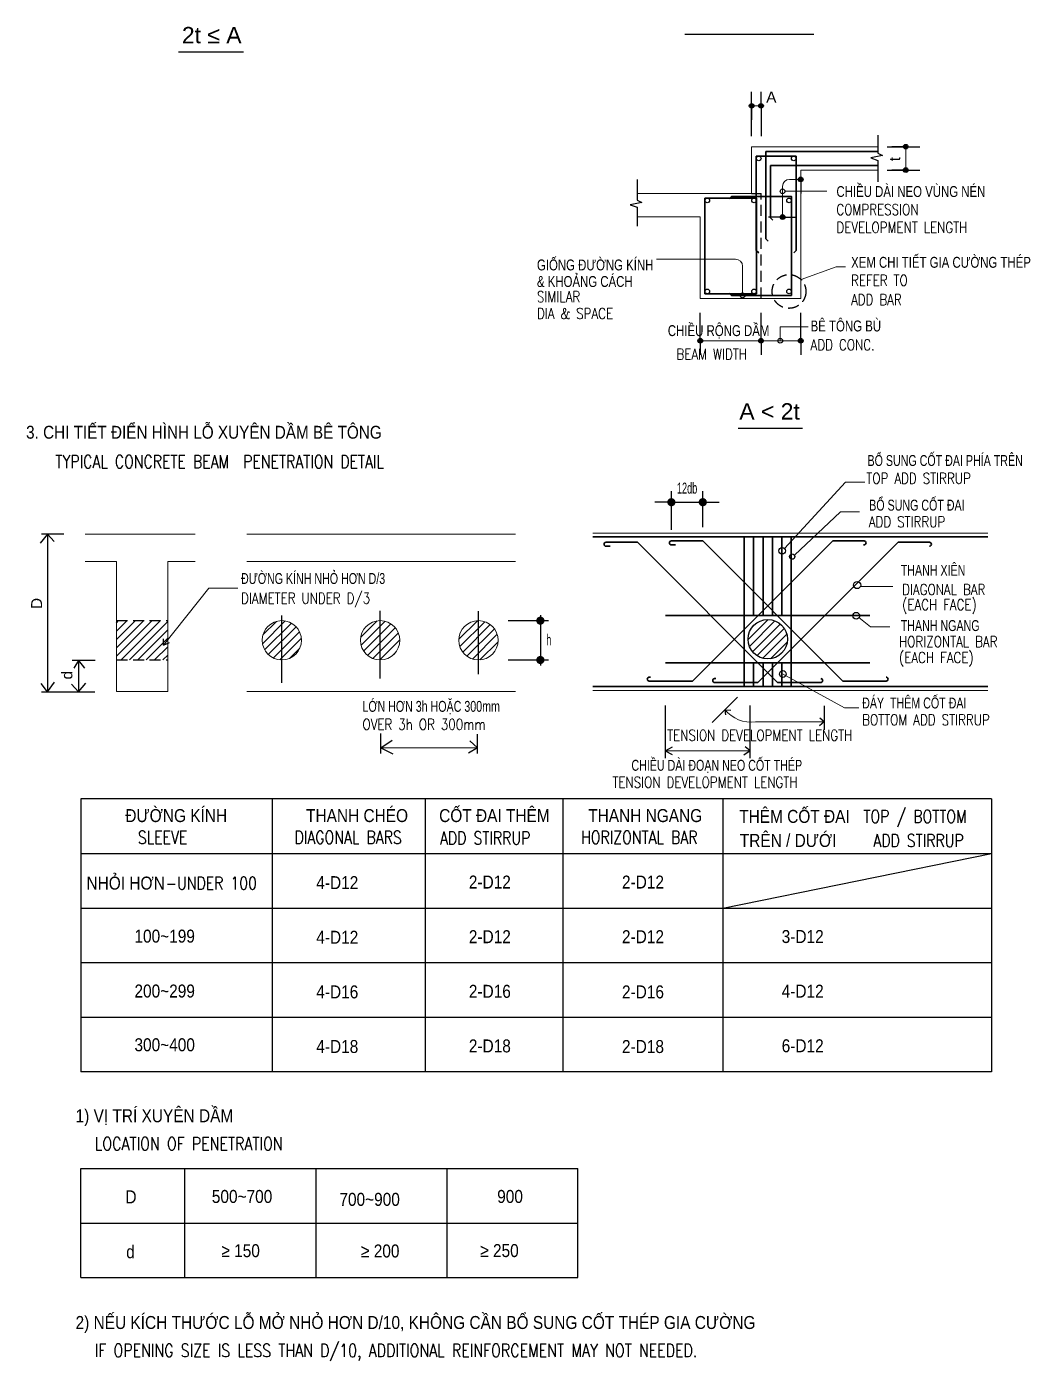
# Model space of a CAD drawing. Header units: millimetres. Extents: x 408913 to 1237273, y -191467 to -86666.
# Drawn here: x 627480 to 647764, y -184143 to -157171 of the extents above; entities that cross this region are included whole.
import ezdxf

# ---------------------------------------------------------------- set-up
doc = ezdxf.new("R2010")
doc.units = ezdxf.units.MM
doc.header["$LTSCALE"] = 35
doc.linetypes.add('CENTER', pattern=[2, 1.25, -0.25, 0.25, -0.25])
doc.linetypes.add('HIDDEN', pattern=[9.525, 6.35, -3.175])
for name, color, linetype in [('a-TAG-1', 6, 'Continuous'), ('AS-XXXX-CNTL', 1, 'CENTER'), ('AS-XXXX-CONC', 2, 'Continuous'), ('AS-XXXX-DIMS', 7, 'Continuous'), ('AS-XXXX-ELEV', 7, 'Continuous'), ('AS-XXXX-HIDDEN', 1, 'Continuous'), ('AS-XXXX-PATT', 9, 'Continuous'), ('DIM', 1, 'Continuous'), ('STR.Dim_F-CL-B', 8, 'Continuous'), ('TXT EN', 3, 'Continuous')]:
    doc.layers.add(name, color=color, linetype=linetype)
for name, color, linetype, lineweight in [('NDC_S_CONTINUOUS', 3, 'Continuous', 20), ('NDC_S_DIM', 1, 'Continuous', 9), ('NDC_S_ENG TEXT', 2, 'Continuous', 9), ('NDC_S_REBAR', 4, 'Continuous', 35), ('NDC_S_VN TEXT', 7, 'Continuous', 9)]:
    doc.layers.add(name, color=color, linetype=linetype, lineweight=lineweight)
doc.styles.add('Arial', font='arial.ttf', dxfattribs={"width": 0.6})
doc.styles.add('NDC_ARIAL', font='arial.ttf', dxfattribs={"width": 0.85})
doc.styles.add('NDC_ROMANS', font='romans.shx', dxfattribs={"width": 0.8})
doc.styles.add('Romans -1', font='romans.shx', dxfattribs={"width": 0.8})

# ---------------------------------------------------------------- blocks, each defined once
blk = doc.blocks.new('_Dot')
at = {"color": 0, "linetype": 'ByBlock', "lineweight": -2}
blk.add_line((-0.5, 0), (-1, 0), dxfattribs=at)
at = {"color": 0, "linetype": 'ByBlock', "const_width": 0.5}
blk.add_lwpolyline([(-0.25, 0, 1), (0.25, 0, 1)], format="xyb", close=True, dxfattribs=at)

msp = doc.modelspace()

# ---------------------------------------------------------------- linework, layer by layer
for p, q in [((637861.4, -169064.5), (637861.4, -170080.2)), ((637209.6, -169174.9), (637970.9, -169174.9)), ((637209.6, -169969.8), (637970.9, -169969.8))]:
    msp.add_line(p, q)
at = {"layer": 'AS-XXXX-CNTL', "linetype": 'Continuous'}
for p, q in [((632635.5, -170433.8), (632635.5, -169067.8)), ((634622.7, -170345.6), (634622.7, -168979.6)), ((636609.8, -170257.4), (636609.8, -168984.2))]:
    msp.add_line(p, q, dxfattribs=at)
at = {"layer": 'AS-XXXX-CONC', "color": 7}
for p, q in [((640784.7, -157322.2), (643386.9, -157322.2)), ((630545.8, -157682.2), (631858.5, -157682.2)), ((639819.5, -160256.8), (639819.5, -160674)), ((639913.9, -160721.2), (639677.9, -160768.4)), ((639819.5, -160674), (639913.9, -160721.2)), ((639677.9, -160768.4), (639819.5, -160821.5)), ((639819.5, -160821.5), (639819.5, -161200.7)), ((641858.8, -165286.5), (643158, -165286.5))]:
    msp.add_line(p, q, dxfattribs=at)
at = {"layer": 'AS-XXXX-CONC', "color": 7, "linetype": 'HIDDEN'}
for p in [(642132, -160539.8), (642320.8, -162663.6)]:
    msp.add_line(p, (642320.8, -160539.8), dxfattribs=at)
at = {"layer": 'AS-XXXX-DIMS'}
for p, q in [((643123.1, -160256.7), (643123.1, -160539.8)), ((642756.1, -161017.5), (642472.9, -161017.5)), ((642756.1, -161017.5), (643039.2, -161017.5)), ((640509.5, -166780.6), (641144.2, -166780.6)), ((627900.3, -167425.5), (627900.3, -170615.8)), ((630229.8, -169969.8), (630330.5, -169869.1)), ((628527.6, -169977), (628527.6, -170615.8))]:
    msp.add_line(p, q, dxfattribs=at)
for centre, radius in [((642273.6, -159831.9), 47.2), ((642981.5, -159831.9), 47.2), ((643123.1, -160256.7), 47.2), ((642756.1, -160498.3), 47.2), ((643123.1, -160256.7), 35.4), ((643123.1, -160256.7), 23.6), ((643123.1, -160256.7), 11.8), ((641235.3, -160681.4), 47.2), ((642179.4, -160681.4), 47.2), ((642887.1, -160681.4), 47.2), ((642756.1, -161017.5), 47.2), ((642756.1, -161017.5), 35.4), ((642756.1, -161017.5), 23.6), ((642756.1, -161017.5), 11.8), ((641235.3, -162522), 47.2), ((641948.1, -162602.3), 47.2), ((642179.4, -162522), 47.2), ((642887.1, -162522), 47.2), ((642708.9, -163518.8), 47.2), ((642748.6, -167762.3), 64.7), ((642951.5, -167879.5), 53.7), ((644263.7, -168456.2), 71.4), ((644245.7, -169075.7), 67.9), ((642762.3, -170253.2), 67.9)]:
    msp.add_circle(centre, radius, dxfattribs=at)
at = {"layer": 'AS-XXXX-DIMS', "linetype": 'HIDDEN'}
msp.add_circle((642887.1, -162522), 340.9, dxfattribs=at)
at = {"layer": 'AS-XXXX-ELEV'}
for p, q in [((646980.1, -172774.1), (628574.3, -172774.1)), ((628574.3, -172774.1), (628574.3, -178293.9)), ((632438.2, -172774.1), (632438.2, -178293.9)), ((635533, -172774.1), (635533, -178293.9)), ((638314.4, -172774.1), (638314.4, -178293.9)), ((641551.7, -172774.1), (641551.7, -178293.9)), ((646980.1, -172774.1), (646980.1, -178293.9)), ((628574.3, -173878), (646980.1, -173878)), ((641551.7, -174982), (646980.1, -173878)), ((628574.3, -174982), (646980.1, -174982)), ((628574.3, -176086), (646980.1, -176086)), ((628574.3, -177190), (646980.1, -177190)), ((646980.1, -178293.9), (628574.3, -178293.9)), ((628574.3, -180244.8), (638620.4, -180244.8)), ((628574.3, -182452.7), (628574.3, -180244.8)), ((630671.8, -180244.8), (630671.8, -182452.7)), ((633321.3, -180244.8), (633321.3, -182452.7)), ((635970.9, -180244.8), (635970.9, -182452.7)), ((638620.4, -182452.7), (638620.4, -180244.8)), ((628574.3, -181348.7), (638620.4, -181348.7)), ((628574.3, -182452.7), (638620.4, -182452.7))]:
    msp.add_line(p, q, dxfattribs=at)
at = {"layer": 'AS-XXXX-HIDDEN', "linetype": 'HIDDEN'}
for p, q in [((629297.1, -169174.9), (630330.5, -169174.9)), ((629297.1, -169969.8), (630330.5, -169969.8))]:
    msp.add_line(p, q, dxfattribs=at)
at = {"layer": 'AS-XXXX-HIDDEN'}
msp.add_circle((642456.9, -169550.2), 397.4, dxfattribs=at)
at = {"layer": 'AS-XXXX-PATT'}
for p, q in [((629844.4, -169174.9), (629297.1, -169722.1)), ((629297.1, -169553.5), (629675.8, -169174.9)), ((629507.1, -169174.9), (629297.1, -169384.9)), ((629297.1, -169890.7), (630013, -169174.9)), ((629297.1, -169216.3), (629338.5, -169174.9)), ((630181.6, -169174.9), (629386.7, -169969.8)), ((629555.4, -169969.8), (630330.5, -169194.7)), ((630330.5, -169363.3), (629724, -169969.8)), ((632704.7, -169181), (632244.2, -169641.5)), ((632253.3, -169463.9), (632527.1, -169190)), ((632288.5, -169765.9), (632829.1, -169225.3)), ((632924, -169299), (632362.2, -169860.8)), ((634230.2, -169510.3), (634560.7, -169179.8)), ((634721.7, -169187.4), (634237.8, -169671.3)), ((634289.2, -169788.5), (634838.8, -169238.9)), ((634928.2, -169318.2), (634368.5, -169877.8)), ((636588.3, -169175.5), (636213, -169550.8)), ((636233.3, -169699.2), (636736.7, -169195.7)), ((636847.4, -169253.7), (636291.3, -169809.8)), ((636376, -169893.7), (636931.2, -169338.5)), ((642462.8, -169152.9), (642059.6, -169556.1)), ((642087.5, -169696.8), (642603.4, -169180.8)), ((642709.5, -169243.4), (642150.1, -169802.8)), ((642153.4, -169293.6), (642200.4, -169246.6)), ((642239, -169882.5), (642789.2, -169332.3)), ((629892.6, -169969.8), (630330.5, -169531.9)), ((632461.8, -169929.7), (632993, -169398.6)), ((633030.6, -169529.6), (632592.7, -169967.4)), ((634474.1, -169940.9), (634991.2, -169423.7)), ((635020, -169563.6), (634614, -169969.6)), ((636988, -169450.3), (636487.8, -169950.5)), ((636638.2, -169968.7), (637006.2, -169600.7)), ((642841.1, -169449), (642355.6, -169934.5)), ((642515.5, -169943.3), (642849.9, -169608.8)), ((630330.5, -169700.5), (630061.2, -169969.8)), ((632790.6, -169938.2), (633001.4, -169727.4)), ((634864.4, -169887.8), (634938, -169814.2))]:
    msp.add_line(p, q, dxfattribs=at)
at = {"layer": 'NDC_S_CONTINUOUS'}
for p, q in [((642132, -159595.9), (644680.5, -159595.9)), ((642132, -160539.8), (642132, -159595.9)), ((643123.1, -160067.9), (644680.5, -160067.9)), ((643123.1, -162663.6), (643123.1, -160067.9)), ((641093.7, -162663.6), (641093.7, -161011.8)), ((641093.7, -162663.6), (643123.1, -162663.6)), ((628661.3, -167426.2), (630886.9, -167426.2)), ((637359.2, -167426.2), (631928.6, -167426.2)), ((638920.3, -167404.1), (646908.1, -167404.1)), ((629297.1, -167982.6), (628661.3, -167982.6)), ((629297.1, -167982.6), (629297.1, -170605.7)), ((630330.5, -167982.6), (630330.5, -170605.7)), ((630330.5, -167982.6), (630886.9, -167982.6)), ((637359.2, -167982.6), (631928.6, -167982.6)), ((629297.1, -170605.7), (630330.5, -170605.7)), ((637359.2, -170605.7), (631928.6, -170605.7)), ((638920.3, -170583.5), (646908.1, -170583.5))]:
    msp.add_line(p, q, dxfattribs=at)
for points in [[(639819.5, -160539.8), (642132, -160539.8)], [(639819.5, -161011.8), (641093.7, -161011.8)]]:
    msp.add_lwpolyline(points, dxfattribs=at)
for centre in [(632635.5, -169572.3), (634622.7, -169572.3), (636609.8, -169572.3)]:
    msp.add_circle(centre, 397.4, dxfattribs=at)
at = {"layer": 'NDC_S_DIM'}
for p, q in [((642132, -158770.5), (642320.8, -158770.5)), ((642320.8, -158770.5), (642132, -158770.5)), ((642132, -158770.5), (642320.8, -158770.5)), ((645246.9, -159595.9), (645246.9, -159879.1)), ((645246.9, -160067.9), (645246.9, -159784.7)), ((642756.1, -160398.3), (642756.1, -160781.5)), ((643123.1, -160256.7), (642897.7, -160256.7)), ((642756.1, -161017.5), (642756.1, -160734.3)), ((642803.3, -160498.3), (643652.8, -160498.3)), ((640210.8, -161868.4), (641806.5, -161868.4)), ((641948.1, -162602.3), (641948.1, -162010)), ((643130.2, -162283.1), (643841.5, -162025.4)), ((643841.5, -162025.4), (644030.3, -162025.4)), ((642708.9, -163235.6), (642708.9, -163518.8)), ((643275.2, -163235.6), (642708.9, -163235.6)), ((641093.7, -163518.8), (643123.1, -163518.8)), ((641093.7, -163518.8), (641376.9, -163518.8)), ((642320.8, -163518.8), (642048.2, -163518.8)), ((642320.8, -163518.8), (642614.5, -163518.8)), ((643123.1, -163518.8), (642839.9, -163518.8)), ((642793.6, -167715.7), (644031.5, -166372.6)), ((644031.5, -166372.6), (644420.5, -166372.6)), ((642998.5, -167853.6), (643924.8, -166978)), ((643924.8, -166978), (644313, -166978)), ((630245.6, -169668.5), (631163.2, -168521)), ((631163.2, -168521), (631745.4, -168521)), ((644328.9, -168485.4), (644987.5, -168485.4)), ((644299.9, -169111.7), (644533.8, -169296.8)), ((644533.8, -169296.8), (644923.9, -169296.8)), ((642755.2, -170247.7), (644005.7, -170934.4)), ((644005.7, -170934.4), (644295.9, -170934.4)), ((643596.8, -171218.1), (642208.9, -171218.1)), ((634636.2, -171744.9), (636591.3, -171744.9)), ((640384.1, -171808.3), (642103.4, -171808.3))]:
    msp.add_line(p, q, dxfattribs=at)
for centre, radius, start, end in [((642897.7, -160398.3), 141.6, 90, 180), ((641806.5, -162010), 141.6, 0, 90), ((642117.5, -170540.1), 684.1, 219.48282, 277.67503)]:
    msp.add_arc(centre, radius, start, end, dxfattribs=at)
at = {"layer": 'NDC_S_REBAR'}
for p, q in [((642226.4, -161696.6), (642226.4, -159784.7)), ((642226.4, -159784.7), (643028.7, -159784.7)), ((642415.2, -159690.3), (644680.5, -159690.3)), ((642415.2, -161460.6), (642415.2, -159690.3)), ((643028.7, -161696.6), (643028.7, -159784.7)), ((642509.6, -159973.5), (644680.5, -159973.5)), ((642509.6, -161035.9), (642509.6, -159973.5)), ((641188.1, -162569.2), (641188.1, -160634.2)), ((641724.7, -160601.1), (641677.6, -160648.3)), ((642226.6, -162569.2), (642226.6, -160634.2)), ((642509.6, -161035.9), (642556.8, -161083.1)), ((642415.2, -161460.6), (642462.4, -161507.8)), ((642226.4, -161696.6), (642273.6, -161743.8)), ((643028.7, -161696.6), (642981.5, -161743.8)), ((641188.1, -162569.2), (642226.6, -162569.2)), ((641677.6, -162555.1), (641724.7, -162602.3)), ((638920.3, -167483.6), (646908.1, -167483.6)), ((641980, -167483.6), (641980, -170504)), ((642170.7, -167483.6), (642170.7, -169073.3)), ((642361.5, -167483.6), (642361.5, -169073.3)), ((642552.3, -167483.6), (642552.3, -169073.3)), ((642743, -167483.6), (642743, -169073.3)), ((642933.8, -170504), (642933.8, -167483.6)), ((639823.4, -167591.2), (639188.7, -167591.2)), ((639188.7, -167670.6), (639269.4, -167670.6)), ((639823.4, -167591.2), (642656.8, -170424.5)), ((641144.2, -167563.1), (640509.5, -167563.1)), ((640509.5, -167642.5), (640590.2, -167642.5)), ((640936.2, -170396.4), (643769.6, -167563.1)), ((641144.2, -167563.1), (643977.6, -170396.4)), ((642257, -170424.5), (645090.4, -167591.2)), ((643769.6, -167563.1), (644404.3, -167563.1)), ((644404.3, -167642.5), (644389.1, -167642.5)), ((645090.4, -167591.2), (645725.1, -167591.2)), ((640390.3, -169073.3), (644523.5, -169073.3)), ((640390.3, -170027.1), (644523.5, -170027.1)), ((642170.7, -170504), (642170.7, -170027.1)), ((642361.5, -170504), (642361.5, -170027.1)), ((642552.3, -170504), (642552.3, -170027.1)), ((642743, -170504), (642743, -170027.1)), ((640063, -170317), (640087.4, -170317)), ((640936.2, -170396.4), (640063, -170396.4)), ((641383.8, -170345.1), (641408.2, -170345.1)), ((642257, -170424.5), (641383.8, -170424.5)), ((642656.8, -170424.5), (643529.9, -170424.5)), ((643977.6, -170396.4), (644850.8, -170396.4)), ((638920.3, -170504), (646908.1, -170504))]:
    msp.add_line(p, q, dxfattribs=at)
for points in [[(641188.1, -160634.2), (642226.6, -160634.2)], [(641724.7, -160601.1), (642934.3, -160601.1), (642934.3, -162602.3), (641724.7, -162602.3)]]:
    msp.add_lwpolyline(points, dxfattribs=at)
for centre, start, end in [((639188.7, -167630.9), 90, 180), ((639188.7, -167630.9), 180, 270), ((640509.5, -167602.8), 90, 180), ((640509.5, -167602.8), 180, 270), ((644404.3, -167602.8), 0, 90), ((644404.3, -167602.8), 270, 0), ((645725.1, -167630.9), 0, 90), ((645725.1, -167630.9), 270, 0), ((640063, -170356.7), 90, 180), ((640063, -170356.7), 180, 270), ((641383.8, -170384.8), 90, 180), ((641383.8, -170384.8), 180, 270), ((643529.9, -170384.8), 0, 90), ((643529.9, -170384.8), 270, 0), ((644850.8, -170356.7), 0, 90), ((644850.8, -170356.7), 270, 0)]:
    msp.add_arc(centre, 39.7, start, end, dxfattribs=at)
at = {"layer": 'STR.Dim_F-CL-B'}
for p, q in [((642132, -158770.5), (642132, -158487.4)), ((642320.8, -158770.5), (642320.8, -158487.4)), ((642132, -158770.5), (642132, -159053.7)), ((642132, -159384.1), (642132, -158770.5)), ((642320.8, -158770.5), (642320.8, -159053.7)), ((642320.8, -158770.5), (642320.8, -159384.1)), ((644680.5, -159360), (644680.5, -159729.9)), ((644869.3, -159595.9), (645294.1, -159595.9)), ((645246.9, -159595.9), (644963.7, -159595.9)), ((645246.9, -159595.9), (645530, -159595.9)), ((644774.9, -159777.1), (644539, -159824.3)), ((644539, -159824.3), (644680.5, -159877.4)), ((644680.5, -159729.9), (644774.9, -159777.1)), ((644680.5, -159877.4), (644680.5, -160303.9)), ((644869.3, -160067.9), (645294.1, -160067.9)), ((645246.9, -160067.9), (644963.7, -160067.9)), ((645246.9, -160067.9), (645530, -160067.9)), ((641093.7, -163518.8), (641093.7, -162952.4)), ((642320.8, -163518.8), (642320.8, -162952.4)), ((643123.1, -163518.8), (643123.1, -162952.4)), ((641093.7, -163518.8), (641093.7, -163235.6)), ((642320.8, -163518.8), (642320.8, -163235.6)), ((643123.1, -163518.8), (643123.1, -163235.6)), ((641093.7, -163518.8), (641093.7, -163802)), ((642320.8, -163518.8), (642320.8, -163802)), ((643123.1, -163518.8), (643123.1, -163802)), ((640509.5, -167342.3), (640509.5, -166559.8)), ((641144.2, -167286.8), (641144.2, -166559.8)), ((640343.9, -166780.6), (640178.3, -166780.6)), ((641309.8, -166780.6), (641475.4, -166780.6)), ((627900.3, -167425.5), (627749.8, -167609.5)), ((628229.6, -167425.5), (627776.8, -167425.5)), ((627900.3, -167425.5), (628033.3, -167577.6)), ((630245.6, -169668.5), (630247.4, -169542.9)), ((630245.6, -169668.5), (630365.7, -169617.6)), ((628862.8, -169977), (628396.2, -169977)), ((628527.6, -169977), (628429.2, -170131.8)), ((628527.6, -169977), (628649, -170133.5)), ((627900.3, -170615.8), (627769.9, -170442)), ((627900.3, -170615.8), (628043.4, -170416.9)), ((628527.6, -170615.8), (628382.2, -170457.1)), ((628527.6, -170615.8), (628672.5, -170440.3)), ((627776.8, -170615.8), (628858.9, -170615.8)), ((641846.3, -170718.3), (641332.7, -171231.9)), ((640384.1, -170890.8), (640384.1, -171953.3)), ((641589.5, -170975.1), (641710.6, -170981.1)), ((641589.5, -170975.1), (641602.4, -171076.7)), ((642103.4, -171953.3), (642103.4, -170886.8)), ((643596.8, -170898.6), (643596.8, -171378.9)), ((643596.8, -171218.1), (643504.8, -171302.4)), ((643596.8, -171218.1), (643512.3, -171146.4)), ((634636.2, -171856.4), (634636.2, -171453.2)), ((636591.3, -171856.4), (636591.3, -171470.1)), ((634636.2, -171744.9), (634866.3, -171591.1)), ((634636.2, -171744.9), (634878, -171867.9)), ((636591.3, -171744.9), (636408.2, -171851.1)), ((636591.3, -171744.9), (636436.7, -171602.8)), ((640384.1, -171808.3), (640533.1, -171721.8)), ((640384.1, -171808.3), (640527.2, -171882.8)), ((642103.4, -171808.3), (641976.7, -171894.6)), ((642103.4, -171808.3), (642003.5, -171725.1))]:
    msp.add_line(p, q, dxfattribs=at)
for centre, radius in [((642132, -158770.5), 47.2), ((642132, -158770.5), 35.4), ((642132, -158770.5), 23.6), ((642132, -158770.5), 11.8), ((642320.8, -158770.5), 47.2), ((642320.8, -158770.5), 35.4), ((642320.8, -158770.5), 23.6), ((642320.8, -158770.5), 11.8), ((645246.9, -159595.9), 47.2), ((645246.9, -159595.9), 35.4), ((645246.9, -159595.9), 23.6), ((645246.9, -159595.9), 11.8), ((645246.9, -160067.9), 47.2), ((645246.9, -160067.9), 35.4), ((645246.9, -160067.9), 23.6), ((645246.9, -160067.9), 11.8), ((641093.7, -163518.8), 47.2), ((641093.7, -163518.8), 35.4), ((641093.7, -163518.8), 23.6), ((641093.7, -163518.8), 11.8), ((642320.8, -163518.8), 47.2), ((642320.8, -163518.8), 35.4), ((642320.8, -163518.8), 23.6), ((642320.8, -163518.8), 11.8), ((643123.1, -163518.8), 47.2), ((643123.1, -163518.8), 35.4), ((643123.1, -163518.8), 23.6), ((643123.1, -163518.8), 11.8)]:
    msp.add_circle(centre, radius, dxfattribs=at)

# ---------------------------------------------------------------- block references
at = {"layer": 'DIM', "xscale": 165.5953713546519, "yscale": 165.5953713546519, "zscale": 165.5953713546519, "rotation": 180}
for p in [(637861.4, -169174.9), (637861.4, -169969.8)]:
    msp.add_blockref('_Dot', p, dxfattribs=at)
at = {"layer": 'STR.Dim_F-CL-B', "xscale": 165.5953713546519, "yscale": 165.5953713546519, "zscale": 165.5953713546519}
msp.add_blockref('_Dot', (640509.5, -166780.6), dxfattribs=at)
at = {"layer": 'STR.Dim_F-CL-B', "xscale": 165.5953713546519, "yscale": 165.5953713546519, "zscale": 165.5953713546519, "rotation": 180}
msp.add_blockref('_Dot', (641144.2, -166780.6), dxfattribs=at)

# ---------------------------------------------------------------- texts
at = {"layer": 'a-TAG-1', "color": 3, "style": 'Arial'}
for s, height, p in [('2t ≤ A', 331.19, (630616.7, -157507.1)), ('A', 220.8, (642426.6, -158704.4)), ('A < 2t ', 331.19, (641883, -165111.4))]:
    msp.add_text(s, height=height, dxfattribs=at).set_placement(p)
for s, p in [('t', (645133.6, -159891.8)), ('D', (627790, -168938.9)), ('d', (628402.4, -170362.9))]:
    msp.add_text(s, height=220.8, rotation=90, dxfattribs=at).set_placement(p)
at = {"layer": 'a-TAG-1', "color": 3, "char_height": 220.79, "attachment_point": 5, "style": 'Arial'}
for s, insert in [('\\A1;12db', (640826.8, -166497.7)), ('\\A1;h', (638031.8, -169563))]:
    msp.add_mtext(s, dxfattribs=dict(at, insert=insert))
at = {"layer": 'NDC_S_ENG TEXT', "style": 'NDC_ROMANS', "width": 0.8}
for s, height, p in [('COMPRESSION', 220, (643844.4, -160976.7)), ('DEVELOPMENT LENGTH', 220, (643844.4, -161337.7)), ('REFER TO ', 220, (644140.2, -162407.2)), ('SIMILAR', 220, (637792.7, -162738.7)), ('ADD BAR', 220, (644140.2, -162796.9)), ('DIA & SPACE', 220, (637792.7, -163077.4)), ('BEAM WIDTH', 220, (640612.1, -163899.6)), ('ADD CONC.', 220, (643323.3, -163710.9)), ('TYPICAL CONCRETE BEAM  PENETRATION DETAIL', 260, (628058.2, -166091.1)), ('TOP ADD STIRRUP', 220, (644449.7, -166408.5)), ('ADD STIRRUP', 220, (644499, -167287.8)), ('DIAMETER UNDER D/3 ', 220, (631811.5, -168832)), ('DIAGONAL BAR', 220, (645173.5, -168654.3)), ('(EACH FACE)', 220, (645173.5, -168962.9)), ('HORIZONTAL BAR', 220, (645109.9, -169709.2)), ('(EACH FACE)', 220, (645109.9, -170030.4)), ('OVER 3h OR 300mm', 220, (634266.2, -171381.5)), ('BOTTOM ADD STIRRUP', 220, (644365.1, -171288.4)), ('TENSION DEVELOPMENT LENGTH', 220, (640425, -171600.3)), ('TENSION DEVELOPMENT LENGTH', 220, (639317.5, -172550.5)), ('TOP / BOTTOM', 260, (644390.4, -173261.5)), ('SLEEVE', 260, (629726.4, -173683.1)), ('DIAGONAL BARS', 260, (632893.7, -173683.1)), ('HORIZONTAL BAR', 260, (638684.1, -173683.1)), ('ADD STIRRUP', 260, (635831.9, -173698.4)), ('ADD STIRRUP', 260, (644590.4, -173748.7)), ('-UNDER 100', 260, (630287.5, -174609.9))]:
    msp.add_text(s, height=height, dxfattribs=at).set_placement(p)
at = {"layer": 'NDC_S_VN TEXT', "style": 'NDC_ARIAL'}
for s, height, width, p in [('CHIỀU DÀI NEO VÙNG NÉN', 220, 0.75, (643845.9, -160612.5)), ('GIỐNG ĐƯỜNG KÍNH', 220, 0.75, (637792.7, -162096)), ('XEM CHI TIẾT GIA CƯỜNG THÉP ', 220, 0.75, (644141.7, -162043)), ('& KHOẢNG CÁCH', 220, 0.75, (637792.7, -162430.9)), ('CHIỀU RỘNG DẦM', 220.5, 0.75, (640437.6, -163423.9)), ('BÊ TÔNG BÙ', 220.5, 0.75, (643323.3, -163329.5)), (' 3. CHI TIẾT ĐIỂN HÌNH LỖ XUYÊN DẦM BÊ TÔNG', 260, 0.85, (627382.1, -165497.3)), ('BỔ SUNG CỐT ĐAI PHÍA TRÊN', 220.5, 0.7, (644473.4, -166049)), ('BỔ SUNG CỐT ĐAI', 220.5, 0.7, (644507.3, -166950.5)), ('THANH XIÊN', 220.5, 0.7, (645145.3, -168267.4)), ('ĐƯỜNG KÍNH NHỎ HƠN D/3', 220.5, 0.7, (631811.5, -168433.3)), ('THANH NGANG', 220.5, 0.7, (645145.3, -169384.5)), ('ĐÁY  THÊM CỐT ĐAI', 220.5, 0.7, (644365.1, -170949.2)), ('LỚN HƠN 3h HOẶC 300mm', 220.5, 0.7, (634266.2, -171017.2)), ('CHIỀU DÀI ĐOẠN NEO CỐT THÉP', 220.5, 0.7, (639702.3, -172208.1)), ('ĐƯỜNG KÍNH', 262.5, 0.85, (629473.4, -173245.7)), ('THANH CHÉO', 262.5, 0.85, (633126.5, -173245.7)), ('CỐT ĐAI THÊM ', 262.5, 0.85, (635816, -173245.7)), ('THANH NGANG', 262.5, 0.85, (638829, -173245.7)), ('THÊM CỐT ĐAI', 262.5, 0.85, (641880.8, -173261.5)), ('TRÊN / DƯỚI', 262.5, 0.85, (641892.1, -173748.7)), ('NHỎI HƠN', 262.5, 0.85, (628688.2, -174609.9)), ('  4-D12', 262.5, 0.85, (633159.3, -174600.5)), ('2-D12', 262.5, 0.85, (636416, -174588.9)), ('2-D12', 262.5, 0.85, (639510.8, -174588.9)), ('100~199', 262.5, 0.85, (629657.5, -175681.7)), ('  4-D12', 262.5, 0.85, (633159.3, -175704.4)), ('2-D12', 262.5, 0.85, (636416, -175692.9)), ('2-D12', 262.5, 0.85, (639510.8, -175692.9)), ('3-D12', 262.5, 0.85, (642738.9, -175689.6)), ('200~299', 262.5, 0.85, (629657.5, -176791)), ('  4-D16', 262.5, 0.85, (633159.3, -176808.4)), ('2-D16', 262.5, 0.85, (636416, -176796.9)), ('2-D16', 262.5, 0.85, (639510.8, -176808.6)), ('4-D12', 262.5, 0.85, (642738.9, -176793.6)), ('300~400', 262.5, 0.85, (629657.5, -177877.2)), ('  4-D18', 262.5, 0.85, (633159.3, -177912.4)), ('2-D18', 262.5, 0.85, (636416, -177900.8)), ('2-D18', 262.5, 0.85, (639510.8, -177912.6)), ('6-D12', 262.5, 0.85, (642738.9, -177897.6))]:
    msp.add_text(s, height=height, dxfattribs=dict(at, width=width)).set_placement(p)
at = {"layer": 'NDC_S_VN TEXT', "color": 0, "style": 'NDC_ARIAL', "width": 0.85}
for s, p in [('1) VỊ TRÍ XUYÊN DẦM', (628468.1, -179311.9)), ('2) NẾU KÍCH THƯỚC LỖ MỞ NHỎ HƠN D/10, KHÔNG CẦN BỔ SUNG CỐT THÉP GIA CƯỜNG', (628468.1, -183490))]:
    msp.add_text(s, height=262.5, dxfattribs=at).set_placement(p)
at = {"layer": 'TXT EN', "style": 'Romans -1', "width": 0.8}
for s, p in [('LOCATION OF PENETRATION', (628855.4, -179877.5)), ('IF OPENING SIZE IS LESS THAN D/10, ADDITIONAL REINFORCEMENT MAY NOT NEEDED.', (628855.4, -184055.6))]:
    msp.add_text(s, height=262.5, dxfattribs=at).set_placement(p)
at = {"layer": 'TXT EN', "color": 3, "style": 'NDC_ARIAL', "width": 0.85}
for s, p in [('D', (629475.3, -180950.6)), ('500~700', (631221.4, -180942.7)), ('900', (636989.2, -180942.7)), ('700~900', (633799.5, -181001.4)), ('d', (629490.7, -182061.2)), ('≥ 150', (631414.7, -182038.4)), ('≥ 200', (634236.1, -182044.7)), ('≥ 250', (636646.1, -182036.3))]:
    msp.add_text(s, height=262.5, dxfattribs=at).set_placement(p)

doc.saveas('drawing.dxf')
